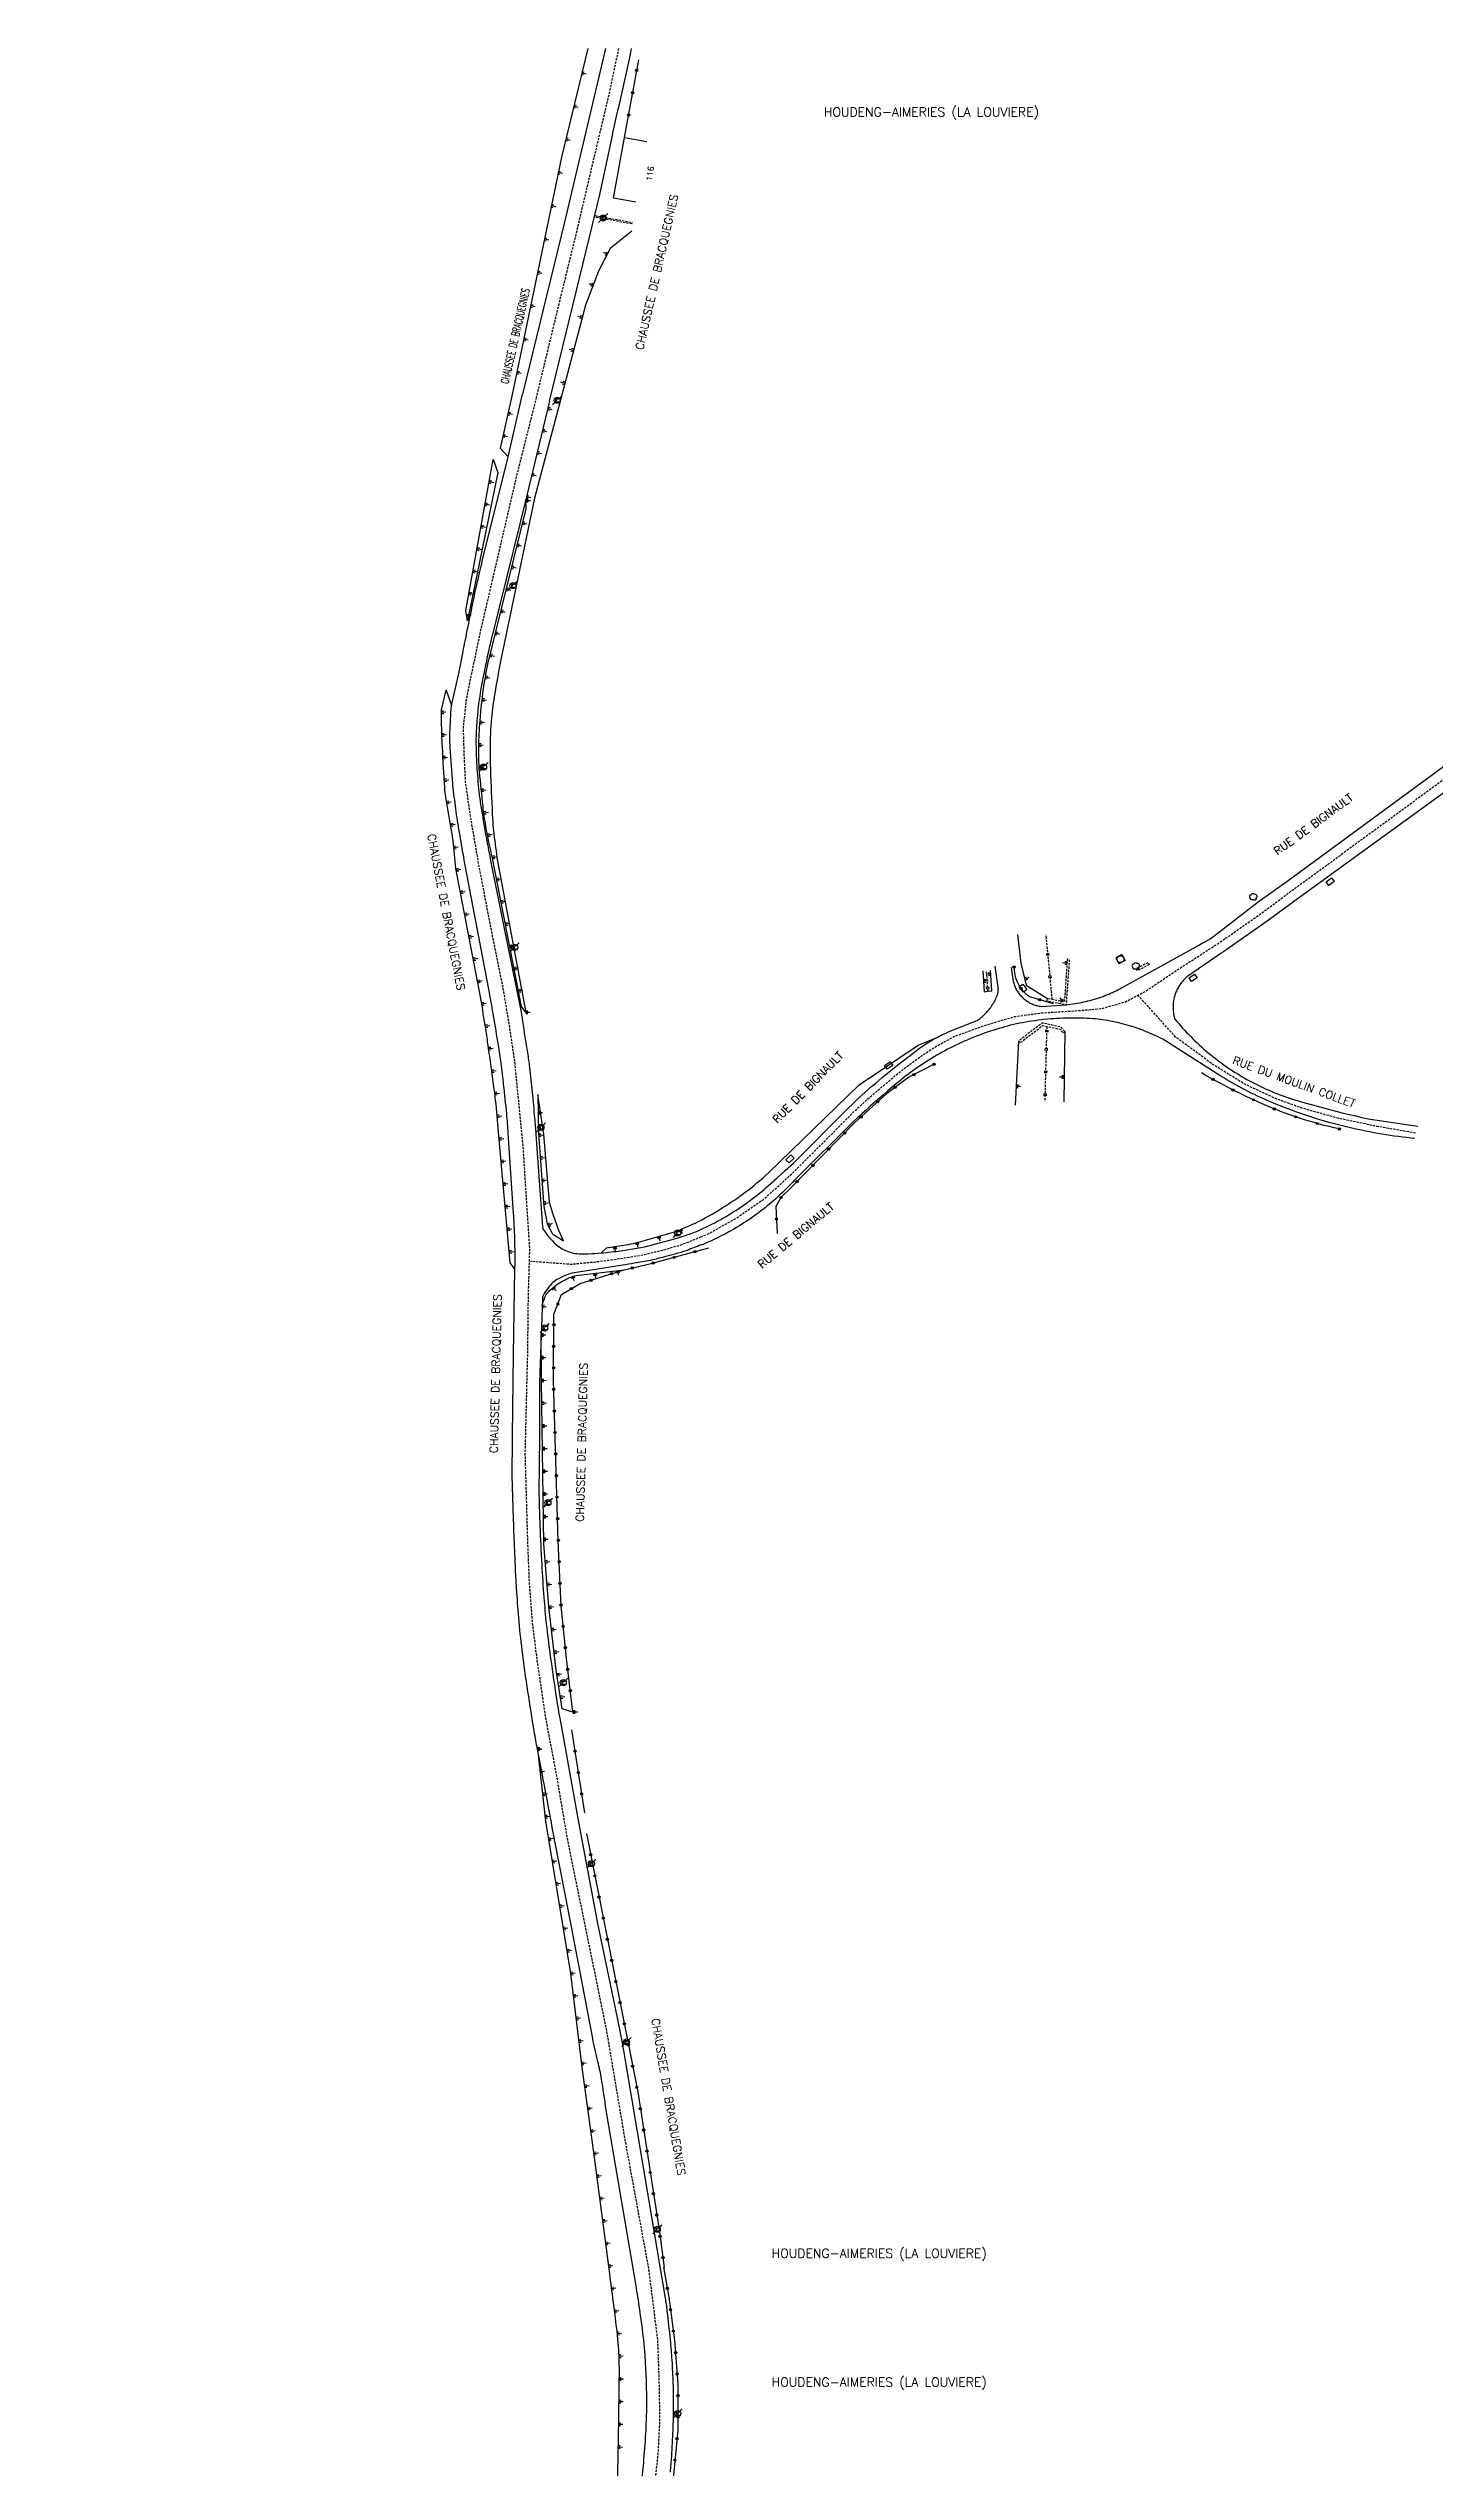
# Model space of a CAD drawing. Header units: millimetres. Extents: x 133017 to 134000, y 130000 to 131000.
# Drawn here: x 133392 to 133698, y 130467 to 131000 of the extents above; entities that cross this region are included whole.
import ezdxf
from ezdxf.enums import TextEntityAlignment as Align

# ---------------------------------------------------------------- set-up
doc = ezdxf.new("R2010")
doc.units = ezdxf.units.MM
doc.linetypes.add('DASHED', pattern=[0.75, 0.5, -0.25])
doc.layers.get('0').update_dxf_attribs({"linetype": 'CONTINUOUS'})
for name, color, linetype in [('W0001', 6, 'DASHED'), ('W0008', 7, 'CONTINUOUS'), ('W0100', 7, 'CONTINUOUS'), ('W0112', 1, 'DASHED'), ('W0211', 2, 'CONTINUOUS'), ('W0220', 5, 'DASHED'), ('W0300', 7, 'CONTINUOUS'), ('W0322', 7, 'CONTINUOUS'), ('W0420', 7, 'CONTINUOUS'), ('W0471', 7, 'CONTINUOUS'), ('W0980', 7, 'CONTINUOUS'), ('W0989', 7, 'CONTINUOUS'), ('W0991', 7, 'CONTINUOUS'), ('W1471', 7, 'CONTINUOUS')]:
    doc.layers.add(name, color=color, linetype=linetype)
doc.styles.get("Standard").update_dxf_attribs({"font": 'romans.shx', "width": 0.85})

# ---------------------------------------------------------------- blocks, each defined once
blk = doc.blocks.new('t322o')
at = {"color": 0, "linetype": 'Continuous'}
for radius in [0.25, 0.15]:
    blk.add_circle((0, 0), radius, dxfattribs=at)
blk = doc.blocks.new('t211o')
at = {"color": 0, "linetype": 'Continuous'}
for p, q in [((-0.29, 0.5), (-0.29, 0)), ((0, 1), (0, 0)), ((0.29, 0.5), (0.29, 0))]:
    blk.add_line(p, q, dxfattribs=at)
blk = doc.blocks.new('T471')
for p, q in [((-0.333334, 0.333334), (-0.333334, -0.333334)), ((-0.333334, 0.333334), (0.333334, 0.333334)), ((-0.333334, 0), (0, 0)), ((0.500001, 0.500001), (1.000002, 1.000002)), ((-0.500001, -0.500001), (-1.000002, -1.000002)), ((-0.333334, -0.333334), (0.333334, -0.333334))]:
    blk.add_line(p, q)
blk.add_ellipse((0, 0), major_axis=(0.471405, 0.471405), ratio=1, start_param=5.4977871438, end_param=11.780972451)
blk = doc.blocks.new('T1471')
at = {"color": 0, "linetype": 'Continuous', "flags": 128}
blk.add_lwpolyline([(-0.75, -0.5), (-0.75, 0.5), (0.75, 0.5), (0.75, -0.5), (-0.75, -0.5)], dxfattribs=at)
blk = doc.blocks.new('T420')
for p, q in [((0.75, 0.75), (-0.75, 0.75)), ((-0.75, 0.75), (-0.75, -0.75)), ((0.75, 0.75), (0.75, -0.75)), ((0.75, -0.75), (-0.75, -0.75))]:
    blk.add_line(p, q)
blk.add_ellipse((0, 0), major_axis=(-0.53, 0.53), ratio=1, start_param=3.926991, end_param=10.210176)
blk = doc.blocks.new('T300')
for p, q in [((-0.8, 0.51), (-0.86, 0.34)), ((-0.86, 0.34), (-0.86, 0.17)), ((-0.86, 0.17), (-0.74, 0.06)), ((-0.69, 0.63), (-0.8, 0.51)), ((-0.8, -0.06), (-0.74, 0.06)), ((-0.74, 0.06), (-0.69, 0.11)), ((-0.57, 0.69), (-0.69, 0.63)), ((-0.46, 0.69), (-0.57, 0.69)), ((-0.29, 0.63), (-0.46, 0.69)), ((-0.29, 0.63), (-0.17, 0.74)), ((-0.23, 0.57), (-0.29, 0.63)), ((-0.17, 0.74), (-0.06, 0.8)), ((-0.06, 0.8), (0.06, 0.8)), ((0.06, 0.8), (0.23, 0.74)), ((0.23, 0.74), (0.34, 0.63)), ((0.34, 0.63), (0.4, 0.51)), ((0.46, 0.46), (0.34, 0.46)), ((0.4, 0.51), (0.4, 0.46)), ((0.57, 0.4), (0.46, 0.46)), ((0.57, 0.4), (0.69, 0.29)), ((0.69, 0.29), (0.74, 0.17)), ((0.74, 0.06), (0.69, -0.17)), ((0.74, 0.17), (0.74, 0.06)), ((-0.8, -0.17), (-0.8, -0.06)), ((-0.8, -0.23), (-0.8, -0.17)), ((-0.74, -0.34), (-0.8, -0.23)), ((-0.69, -0.4), (-0.74, -0.34)), ((-0.51, -0.46), (-0.69, -0.4)), ((-0.4, -0.46), (-0.51, -0.46)), ((-0.4, -0.46), (-0.34, -0.46)), ((-0.34, -0.46), (-0.34, -0.4)), ((-0.34, -0.51), (-0.34, -0.46)), ((-0.29, -0.63), (-0.34, -0.51)), ((-0.17, -0.74), (-0.29, -0.63)), ((-0.06, -0.8), (-0.17, -0.74)), ((0.06, -0.8), (-0.06, -0.8)), ((0.17, -0.74), (0.06, -0.8)), ((0.23, -0.69), (0.17, -0.74)), ((0.29, -0.46), (0.23, -0.46)), ((0.29, -0.63), (0.23, -0.69)), ((0.46, -0.4), (0.29, -0.46)), ((0.34, -0.51), (0.29, -0.63)), ((0.34, -0.51), (0.34, -0.46)), ((0.57, -0.34), (0.46, -0.4)), ((0.63, -0.29), (0.57, -0.34)), ((0.69, -0.17), (0.63, -0.29))]:
    blk.add_line(p, q)
blk = doc.blocks.new('t220o')
at = {"color": 0, "linetype": 'Continuous'}
for p, q in [((-0.25, 0.25), (0.25, 0.25)), ((-0.25, -0.25), (0.25, -0.25))]:
    blk.add_line(p, q, dxfattribs=at)

msp = doc.modelspace()

# ---------------------------------------------------------------- linework, layer by layer
at = {"layer": 'W0001', "flags": 128}
for points in [[(133517.89, 131000), (133515.79, 130990.07), (133508.36, 130958.53), (133504.14, 130941.32), (133499.75, 130923.1)], [(133499.75, 130923.1), (133495.35, 130905.58), (133487.55, 130872.12), (133485.25, 130861.2), (133484.26, 130856.16), (133483.65, 130850.43), (133483.8, 130844.78), (133484.11, 130838.43), (133485.18, 130830.95), (133487.01, 130820.28), (133490.07, 130804.39), (133492.37, 130793.13), (133493.74, 130784.95), (133494.97, 130776.7), (133495.81, 130768.3), (133496.8, 130757.98), (133497.72, 130743.88), (133498.26, 130735.48), (133497.95, 130725.09), (133497.8, 130712.29), (133497.26, 130690.44), (133497.8, 130671.6), (133498.18, 130662.05), (133498.87, 130653.11), (133500.02, 130643.95), (133501.7, 130632.67), (133504.3, 130618.92), (133506.6, 130605.32), (133515.16, 130563.61), (133519.29, 130539.16), (133524.48, 130510.85), (133525.55, 130502.37), (133526.47, 130495.03), (133526.78, 130486.33), (133526.93, 130477.46), (133526.55, 130469.98), (133525.4, 130459.51), (133524.02, 130449.9), (133521.5, 130433.32), (133519.89, 130423.04), (133518.59, 130416.4), (133517.13, 130408.83), (133514.38, 130398.9), (133510.79, 130387.9), (133498.55, 130350.77), (133491.75, 130331.75), (133473.08, 130276.28), (133462.38, 130244.73), (133441.35, 130181.93), (133423.61, 130128.92), (133411.67, 130092.89), (133408.46, 130083.72), (133406.32, 130076.54), (133404.49, 130068.98), (133402.42, 130058.74), (133395.39, 130018.24), (133392.27, 130000)], [(133535.99, 130738.16), (133537.78, 130738.9), (133543.91, 130742.35), (133549.97, 130746.55), (133556.03, 130752.02), (133564.72, 130760.67), (133569.67, 130765.69), (133573.66, 130769.31), (133579.32, 130774.08), (133583.73, 130777.44), (133587.9, 130780.19), (133591.77, 130782.28), (133598.5, 130784.73), (133605.06, 130786.68), (133610.91, 130787.5), (133618.93, 130788), (133624.35, 130788.46), (133629.55, 130789.96), (133634.14, 130792.38), (133640.81, 130796.87), (133650.51, 130803.15), (133659.44, 130809.41), (133666.55, 130814.69), (133703.8, 130841.99), (133710.77, 130846.61), (133715.58, 130848.93), (133719.88, 130850.97), (133725.56, 130853.08), (133728.77, 130854.23), (133732.51, 130854.91), (133775.09, 130862.77), (133818.36, 130870.49), (133830, 130873.6), (133854.77, 130878.88), (133860.32, 130879.97), (133863.75, 130880.74), (133869, 130881.16), (133873.36, 130881.36), (133879.83, 130880.4), (133886.75, 130879.1), (133892, 130877.11), (133894.73, 130875.15), (133976.47, 130846.73)], [(133693.48, 130761.02), (133684.99, 130762.49), (133676.44, 130764.29), (133668.4, 130766.53), (133662.65, 130768.63), (133655.99, 130771.73), (133648.81, 130776.15), (133640.62, 130782.18), (133632.3, 130791.41)], [(133498.18, 130732.85), (133507.37, 130732.15), (133513.28, 130732.71), (133518.81, 130733.47), (133523.24, 130734.2), (133527.64, 130735.26), (133531.82, 130736.45), (133535.99, 130738.16)]]:
    msp.add_lwpolyline(points, dxfattribs=at)
at = {"layer": 'W0008'}
for points in [[(133515.02, 131000), (133506, 130961.71), (133496.71, 130923.85)], [(133502.7, 130922.27), (133511.47, 130958.44), (133513.76, 130967.8), (133516.46, 130980.46), (133516.48, 130980.55), (133516.5, 130980.64), (133516.52, 130980.73), (133516.54, 130980.82), (133516.55, 130980.91), (133516.57, 130981), (133516.59, 130981.09), (133516.61, 130981.18), (133516.63, 130981.27), (133516.65, 130981.36), (133517.01, 130983.02), (133517.38, 130984.69), (133517.75, 130986.35), (133518.13, 130988), (133518.51, 130989.66), (133518.89, 130991.32), (133519.26, 130992.98), (133519.63, 130994.64), (133519.99, 130996.31), (133520.35, 130997.97), (133520.59, 130999.13), (133520.76, 131000)]]:
    msp.add_lwpolyline(points, dxfattribs=at)
at = {"layer": 'W0008', "flags": 128}
for points in [[(133522.92, 130463.48, 0.008974), (133523.48, 130468.85, 0.007461), (133523.94, 130475.33, 0.012375), (133524.1, 130480.52, 0.010594), (133524.01, 130486.57, 0.007703), (133523.73, 130491.99, 0.012695), (133523.43, 130495.26, 0.005913), (133522.65, 130501.2, 0.006489), (133521.82, 130506.59), (133515.19, 130545.79, -0.007457), (133514.64, 130549.37, 0.008386), (133514.15, 130552.56, 0.018293), (133513.32, 130556.47, -0.014027), (133512.2, 130561.56), (133507.22, 130587.71), (133504.06, 130603.95, -0.002601), (133503.54, 130606.67, 0.000929), (133502.12, 130614.29, 0.001608), (133501.18, 130619.2, -0.001299), (133500.01, 130625.27, -0.005986), (133499.31, 130629.22, -0.002711), (133497.92, 130637.97, -0.007446), (133496.65, 130647.13, -0.009568), (133495.9, 130654.29, -0.004546), (133495.42, 130660.71, -0.005865), (133495.15, 130665.69, -0.001084), (133494.87, 130672.45, -0.001424), (133494.69, 130677.6, -0.001076), (133494.49, 130684.07, -0.00859), (133494.48, 130684.88), (133494.54, 130694.34), (133494.76, 130712.3), (133495.06, 130731.06, 0.005231), (133495.08, 130734.7, 0.006046), (133495.02, 130737.85, 0.004468), (133494.91, 130740.7, 0.004724), (133494.76, 130743.4), (133493.59, 130761.01, 0.007249), (133493.25, 130765.28, 0.004814), (133492.57, 130771.7, 0.004776), (133491.99, 130776.35, 0.005431), (133491.4, 130780.43, 0.003343), (133490.35, 130786.89, 0.004598), (133489.51, 130791.57), (133483.9, 130821.18, -0.004022), (133483.42, 130823.88, -0.00201), (133482.5, 130829.29, -0.007119), (133482.12, 130831.84, -0.00352), (133481.46, 130837, -0.011559), (133481.37, 130837.98, -0.001429), (133480.8, 130845.91, -0.024707), (133480.74, 130849.18, -0.013325), (133481.08, 130855.21), (133482.72, 130862.31), (133483.64, 130867.11, -0.001915), (133484.09, 130869.42, -0.00005), (133485.65, 130877.16, -0.001452), (133485.71, 130877.43, -0.004347), (133486.81, 130882.52, -0.004885), (133487.87, 130887.02), (133493.53, 130909.99), (133496.71, 130923.85)], [(133502.7, 130922.27), (133497.58, 130901.21), (133496.12, 130895.22), (133490.08, 130870.89, 0.007441), (133489.4, 130867.97, 0.003281), (133488, 130861.31, 0.014772), (133487.22, 130856.77, 0.013939), (133486.67, 130851.92, 0.02079), (133486.47, 130847.43, 0.017201), (133486.64, 130842, 0.008529), (133487.12, 130836.26, 0.015289), (133487.54, 130833.08, 0.003732), (133488.66, 130826.54, 0.004761), (133489.62, 130821.44), (133492.3, 130807.9), (133496.28, 130788.39, -0.015418), (133496.74, 130785.69, 0.006007), (133497.8, 130778.74, 0.000007), (133497.8, 130778.73, -0.00001), (133497.81, 130778.72, -0.010727), (133498.27, 130775.49, -0.006389), (133498.86, 130770.03, -0.002132), (133499.38, 130764.34, -0.003352), (133499.67, 130760.71), (133501.16, 130740.38, 0.128733), (133501.4, 130739.65, 0.038683), (133502.95, 130737.66, 0.036042), (133504.54, 130736.16, 0.053904), (133505.76, 130735.36, 0.051458), (133507.46, 130734.7, 0.05643), (133509.1, 130734.45, 0.018661), (133511.29, 130734.44, 0.01473), (133514.06, 130734.62, 0.009079), (133518.42, 130735.11, 0.011223), (133521.94, 130735.65, 0.017277), (133523.6, 130736, 0.004299), (133530.23, 130737.71, 0.029816), (133532.38, 130738.42, 0.027607), (133535.39, 130739.52)], [(133536.67, 130736.58, 0.02654), (133533.34, 130735.32, -0.025752), (133530.98, 130734.55, -0.002076), (133525.46, 130733.08, -0.020244), (133524.89, 130732.95, -0.001865), (133521.35, 130732.34, -0.002627), (133518.84, 130731.93), (133508.09, 130730.22, 0.050633), (133506.59, 130729.83, 0.036039), (133504.62, 130728.92, 0.056202), (133503.43, 130728.08, 0.047807), (133502.27, 130726.82, 0.04592), (133501.29, 130725.26, 0.108782), (133501.1, 130724.5), (133500.47, 130706.14), (133500.49, 130694.1), (133500.35, 130681.74, 0.010205), (133500.36, 130680.76, 0.001639), (133500.55, 130674.65, 0.004795), (133500.95, 130665.97, 0.005706), (133501.43, 130658.69, 0.007542), (133501.97, 130652.87, 0.006772), (133502.76, 130646.41, 0.004243), (133504.09, 130637.16, 0.006719), (133505.07, 130631.34), (133508.91, 130610.05), (133513.25, 130586.91), (133517.48, 130566.47, -0.003497), (133518.65, 130560.6, -0.005982), (133519.27, 130557.16), (133525.8, 130518.29), (133528.15, 130504.38, -0.009758), (133528.55, 130501.47, -0.004561), (133529.24, 130495.21, -0.008613), (133529.62, 130490.62, -0.007903), (133529.87, 130485.61, -0.009768), (133529.95, 130480.6, -0.009193), (133529.83, 130475.28, -0.005999), (133529.52, 130469.55, -0.009691), (133529.22, 130466, -0.003106)]]:
    msp.add_lwpolyline(points, format="xyb", dxfattribs=at)
for points in [[(133604.4, 130797.52), (133604.82, 130794.46), (133604.88, 130794.24), (133604.94, 130794.02), (133605.02, 130793.8), (133605.1, 130793.58), (133605.18, 130793.37), (133605.28, 130793.16), (133605.37, 130792.95), (133605.48, 130792.74), (133605.59, 130792.54), (133605.71, 130792.34), (133605.84, 130792.15), (133605.97, 130791.96), (133606.1, 130791.77), (133606.24, 130791.59), (133606.39, 130791.41), (133606.55, 130791.24), (133606.7, 130791.07), (133606.87, 130790.91), (133607.04, 130790.75), (133607.21, 130790.59), (133607.4, 130790.44), (133607.58, 130790.3), (133607.78, 130790.16), (133607.97, 130790.03), (133608.17, 130789.91), (133608.38, 130789.79), (133608.58, 130789.67), (133608.79, 130789.57), (133609.01, 130789.47), (133609.22, 130789.38), (133609.43, 130789.3), (133609.65, 130789.22), (133609.86, 130789.16), (133610.08, 130789.1), (133610.3, 130789.04), (133610.53, 130789), (133610.75, 130788.96), (133610.98, 130788.92), (133616.56, 130789.31), (133617.04, 130789.36), (133617.52, 130789.42), (133618, 130789.48), (133618.48, 130789.55), (133618.95, 130789.63), (133619.43, 130789.72), (133619.9, 130789.81), (133620.37, 130789.91), (133620.85, 130790.02), (133621.31, 130790.13), (133621.78, 130790.25), (133622.26, 130790.39), (133622.74, 130790.52), (133623.21, 130790.67), (133623.68, 130790.82), (133624.15, 130790.98), (133624.62, 130791.15), (133625.04, 130791.31), (133625.46, 130791.48), (133625.87, 130791.65), (133626.29, 130791.83), (133626.7, 130792.01), (133627.11, 130792.2), (133627.51, 130792.4), (133627.91, 130792.61), (133628.31, 130792.82), (133628.7, 130793.03), (133629.1, 130793.26), (133645.91, 130802.5), (133646.49, 130802.84), (133647.06, 130803.18), (133647.71, 130803.55), (133648.36, 130803.92), (133658.82, 130811.96), (133665.43, 130816.69), (133700.53, 130842.46)], [(133707.48, 130841.65), (133668.22, 130813.15), (133666.69, 130812.02), (133665.15, 130810.9), (133663.61, 130809.78), (133662.07, 130808.67), (133660.53, 130807.56), (133658.81, 130806.34), (133657.09, 130805.12), (133655.36, 130803.9), (133653.64, 130802.7), (133651.91, 130801.49), (133650.17, 130800.3), (133643.5, 130795.74), (133643.29, 130795.58), (133643.09, 130795.42), (133642.9, 130795.25), (133642.71, 130795.07), (133642.53, 130794.89), (133642.35, 130794.7), (133642.17, 130794.51), (133642.01, 130794.31), (133641.85, 130794.11), (133641.69, 130793.9), (133641.54, 130793.69), (133641.4, 130793.47), (133641.26, 130793.25), (133641.14, 130793.03), (133641.01, 130792.8), (133640.9, 130792.57), (133640.79, 130792.33), (133640.69, 130792.1), (133640.59, 130791.85), (133640.51, 130791.62), (133640.43, 130791.38), (133640.36, 130791.13), (133640.29, 130790.89), (133640.24, 130790.64), (133640.19, 130790.39), (133640.14, 130790.14), (133640.11, 130789.89), (133640.08, 130789.64), (133640.06, 130789.39), (133640.04, 130789.14), (133640.04, 130788.88), (133640.04, 130788.63), (133640.05, 130788.38), (133640.06, 130788.13), (133640.09, 130787.87), (133640.12, 130787.62), (133640.15, 130787.37), (133640.2, 130787.12), (133640.25, 130786.87), (133640.31, 130786.63), (133640.38, 130786.38), (133640.45, 130786.14), (133640.87, 130785.64), (133641.29, 130785.14), (133641.72, 130784.65), (133642.15, 130784.16), (133642.59, 130783.68), (133643.04, 130783.21), (133643.49, 130782.73), (133643.94, 130782.27), (133644.4, 130781.81), (133644.87, 130781.35), (133645.34, 130780.9), (133645.82, 130780.46), (133646.3, 130780.02), (133646.79, 130779.59), (133647.28, 130779.16), (133647.78, 130778.74), (133648.28, 130778.32), (133648.79, 130777.91), (133649.3, 130777.51), (133649.82, 130777.11), (133650.34, 130776.72), (133650.88, 130776.33), (133651.41, 130775.95), (133651.96, 130775.57), (133652.5, 130775.2), (133653.06, 130774.83), (133653.61, 130774.48), (133654.17, 130774.12), (133654.74, 130773.78), (133655.31, 130773.44), (133655.88, 130773.11), (133656.45, 130772.79), (133657.03, 130772.47), (133657.62, 130772.16), (133658.21, 130771.86), (133658.8, 130771.56), (133659.39, 130771.27), (133659.99, 130770.99), (133660.59, 130770.71), (133661.2, 130770.45), (133661.8, 130770.19), (133662.41, 130769.93), (133663.03, 130769.69), (133663.64, 130769.45), (133664.26, 130769.22), (133664.89, 130768.99), (133665.51, 130768.78), (133666.14, 130768.57), (133666.77, 130768.37), (133667.4, 130768.17), (133668.04, 130767.99), (133669.39, 130767.6), (133670.75, 130767.22), (133672.11, 130766.85), (133673.47, 130766.49), (133674.83, 130766.14), (133676.19, 130765.79), (133677.56, 130765.45), (133678.93, 130765.12), (133680.3, 130764.8), (133681.67, 130764.48), (133683.05, 130764.18), (133693.95, 130762.58)], [(133535.39, 130739.52), (133536.01, 130739.8), (133536.63, 130740.08), (133537.24, 130740.37), (133537.85, 130740.67), (133538.45, 130740.97), (133539.06, 130741.28), (133539.65, 130741.6), (133540.25, 130741.92), (133540.84, 130742.26), (133541.43, 130742.59), (133542.01, 130742.94), (133542.59, 130743.29), (133543.16, 130743.65), (133543.71, 130743.99), (133544.25, 130744.35), (133544.79, 130744.71), (133545.32, 130745.07), (133545.85, 130745.44), (133546.37, 130745.82), (133546.89, 130746.2), (133547.41, 130746.58), (133547.92, 130746.98), (133548.43, 130747.38), (133548.93, 130747.78), (133549.43, 130748.19), (133549.93, 130748.6), (133550.42, 130749.02), (133550.9, 130749.45), (133552.76, 130751.09), (133554.61, 130752.75), (133556.46, 130754.4), (133568.6, 130766.66), (133569.32, 130767.34), (133570.04, 130768.02), (133570.77, 130768.69), (133571.5, 130769.36), (133572.23, 130770.02), (133572.97, 130770.68), (133573.71, 130771.33), (133574.46, 130771.98), (133575.21, 130772.62), (133575.97, 130773.26), (133576.73, 130773.89), (133577.49, 130774.52), (133578.26, 130775.13), (133579.02, 130775.74), (133579.8, 130776.35), (133580.57, 130776.95), (133581.35, 130777.55), (133582.14, 130778.14), (133582.54, 130778.47), (133582.95, 130778.79), (133583.37, 130779.11), (133583.79, 130779.42), (133584.21, 130779.73), (133584.64, 130780.03), (133585.07, 130780.32), (133585.51, 130780.61), (133585.95, 130780.89), (133586.4, 130781.16), (133586.85, 130781.43), (133587.3, 130781.69), (133587.76, 130781.94), (133588.22, 130782.19), (133588.69, 130782.43), (133589.16, 130782.66), (133589.63, 130782.88), (133590.11, 130783.1), (133590.59, 130783.31), (133591.08, 130783.52), (133596.89, 130785.8), (133597.14, 130785.97), (133597.38, 130786.15), (133597.61, 130786.34), (133597.84, 130786.53), (133598.07, 130786.72), (133598.29, 130786.93), (133598.51, 130787.13), (133598.72, 130787.35), (133598.92, 130787.56), (133599.12, 130787.79), (133599.32, 130788.01), (133599.51, 130788.24), (133599.69, 130788.48), (133599.87, 130788.72), (133600.05, 130788.97), (133600.22, 130789.23), (133600.38, 130789.48), (133600.53, 130789.74), (133600.68, 130790.01), (133600.83, 130790.27), (133600.96, 130790.54), (133601.09, 130790.82), (133601.22, 130791.09), (133601.28, 130791.25), (133601.33, 130791.4), (133601.38, 130791.55), (133601.42, 130791.71), (133601.46, 130791.87), (133601.49, 130792.03), (133601.51, 130792.19), (133601.52, 130792.35), (133601.53, 130792.52), (133601.53, 130792.68), (133601.52, 130792.84), (133601.51, 130793), (133601.49, 130793.16), (133600.89, 130797.77)], [(133693.33, 130759.85), (133692.42, 130759.94), (133691.51, 130760.04), (133690.6, 130760.15), (133689.69, 130760.26), (133688.78, 130760.38), (133687.87, 130760.51), (133686.97, 130760.65), (133686.06, 130760.8), (133685.16, 130760.95), (133684.25, 130761.11), (133683.35, 130761.28), (133682.45, 130761.46), (133681.55, 130761.64), (133680.66, 130761.83), (133679.76, 130762.03), (133678.87, 130762.24), (133677.98, 130762.45), (133677.08, 130762.68), (133676.18, 130762.91), (133675.29, 130763.15), (133674.4, 130763.39), (133673.51, 130763.65), (133672.62, 130763.91), (133671.74, 130764.18), (133670.85, 130764.45), (133669.97, 130764.74), (133669.1, 130765.03), (133668.22, 130765.33), (133667.35, 130765.64), (133666.48, 130765.95), (133665.61, 130766.27), (133664.75, 130766.6), (133663.88, 130766.94), (133663.03, 130767.28), (133662.17, 130767.63), (133661.46, 130767.93), (133660.76, 130768.23), (133660.05, 130768.54), (133659.36, 130768.86), (133658.66, 130769.18), (133657.97, 130769.51), (133657.28, 130769.85), (133656.59, 130770.19), (133655.91, 130770.54), (133655.23, 130770.9), (133654.55, 130771.26), (133653.88, 130771.63), (133653.21, 130772.01), (133652.54, 130772.39), (133651.88, 130772.77), (133651.22, 130773.17), (133650.56, 130773.57), (133637.77, 130781.72), (133637.27, 130781.97), (133636.77, 130782.22), (133636.26, 130782.47), (133635.75, 130782.7), (133635.23, 130782.93), (133634.72, 130783.15), (133634.2, 130783.37), (133633.67, 130783.57), (133633.15, 130783.78), (133632.62, 130783.97), (133632.09, 130784.15), (133631.55, 130784.33), (133631.02, 130784.51), (133630.48, 130784.67), (133629.94, 130784.83), (133629.41, 130784.97), (133628.87, 130785.11), (133628.34, 130785.24), (133627.8, 130785.37), (133627.27, 130785.49), (133626.73, 130785.6), (133626.19, 130785.7), (133625.64, 130785.8), (133625.1, 130785.89), (133624.56, 130785.97), (133624.01, 130786.04), (133623.46, 130786.11), (133622.92, 130786.17), (133622.37, 130786.22), (133621.71, 130786.27), (133621.04, 130786.3), (133620.38, 130786.33), (133619.72, 130786.35), (133619.05, 130786.37), (133618.39, 130786.37), (133617.72, 130786.37), (133617.06, 130786.37), (133616.39, 130786.35), (133615.73, 130786.33), (133615.07, 130786.3), (133614.4, 130786.26), (133613.74, 130786.22), (133613.06, 130786.17), (133612.37, 130786.11), (133611.69, 130786.04), (133611.01, 130785.96), (133610.32, 130785.88), (133609.64, 130785.79), (133608.96, 130785.69), (133608.29, 130785.58), (133607.61, 130785.46), (133606.93, 130785.34), (133606.26, 130785.21), (133605.59, 130785.07), (133604.92, 130784.93), (133604.26, 130784.77), (133603.61, 130784.6), (133602.95, 130784.43), (133602.3, 130784.24), (133601.65, 130784.06), (133601.01, 130783.86), (133600.36, 130783.66), (133599.72, 130783.45), (133599.08, 130783.23), (133598.45, 130783.01), (133597.81, 130782.78), (133597.18, 130782.54), (133596.55, 130782.3), (133595.92, 130782.05), (133595.3, 130781.79), (133594.67, 130781.53), (133594.06, 130781.26), (133593.44, 130780.98), (133592.83, 130780.7), (133592.21, 130780.4), (133591.6, 130780.1), (133590.99, 130779.8), (133590.39, 130779.49), (133589.78, 130779.17), (133589.19, 130778.84), (133588.59, 130778.51), (133588, 130778.17), (133587.41, 130777.83), (133586.83, 130777.47), (133586.25, 130777.12), (133585.67, 130776.75), (133585.1, 130776.38), (133584.53, 130776.01), (133583.97, 130775.63), (133583.41, 130775.24), (133582.85, 130774.84), (133582.3, 130774.44), (133581.75, 130774.04), (133581.21, 130773.63), (133580.67, 130773.21), (133580.14, 130772.78), (133579.61, 130772.35), (133579.09, 130771.92), (133578.13, 130771.11), (133577.18, 130770.3), (133576.23, 130769.48), (133575.29, 130768.66), (133574.35, 130767.84), (133573.41, 130767), (133572.48, 130766.17), (133571.55, 130765.33), (133570.63, 130764.48), (133569.71, 130763.63), (133556.63, 130750.62), (133556.2, 130750.16), (133555.76, 130749.7), (133555.32, 130749.24), (133554.88, 130748.79), (133554.43, 130748.35), (133553.97, 130747.91), (133553.51, 130747.47), (133553.05, 130747.04), (133552.58, 130746.62), (133552.1, 130746.2), (133551.63, 130745.79), (133551.14, 130745.38), (133550.65, 130744.98), (133550.16, 130744.58), (133549.66, 130744.19), (133549.16, 130743.8), (133548.65, 130743.41), (133548.13, 130743.03), (133547.61, 130742.66), (133547.09, 130742.29), (133546.56, 130741.92), (133546.02, 130741.57), (133545.48, 130741.22), (133544.94, 130740.87), (133544.4, 130740.53), (133543.85, 130740.2), (133543.29, 130739.88), (133542.74, 130739.56), (133542.17, 130739.24), (133541.61, 130738.93), (133541.04, 130738.63), (133540.51, 130738.36), (133539.97, 130738.09), (133539.42, 130737.82), (133538.88, 130737.56), (133538.33, 130737.31), (133537.78, 130737.06), (133537.23, 130736.82), (133536.67, 130736.58)]]:
    msp.add_lwpolyline(points, dxfattribs=at)
at = {"layer": 'W0100'}
msp.add_lwpolyline([(133521.72, 130966.12), (133516.8, 130967.01), (133519.22, 130980.38), (133524.14, 130979.49)], dxfattribs=at)
at = {"layer": 'W0112'}
msp.add_lwpolyline([(133520.85, 130961.32), (133512.68, 130962.8), (133512.74, 130963.15), (133520.91, 130961.67)], dxfattribs=at)
at = {"layer": 'W0112', "flags": 128}
msp.add_lwpolyline([(133616.76, 130799.47), (133616.11, 130789.91), (133612.36, 130790.67), (133612.26, 130790.18), (133616.56, 130789.31), (133617.27, 130799.19)], dxfattribs=at)
for points in [[(133634.82, 130798.15), (133632.17, 130796.79), (133631.91, 130797.28), (133634.57, 130798.64)], [(133616.18, 130783.41), (133615.43, 130784.35), (133611.24, 130785.28), (133606, 130781.3), (133606.3, 130780.9), (133611.36, 130784.74), (133615.15, 130783.9), (133615.79, 130783.1)]]:
    msp.add_lwpolyline(points, close=True, dxfattribs=at)
at = {"layer": 'W0211'}
for points in [[(133511.09, 131000), (133505.29, 130976.05), (133494.62, 130924.4)], [(133520.83, 130959.72), (133516.07, 130955.9), (133513.49, 130950.89), (133510.57, 130943.42), (133504.84, 130921.71)]]:
    msp.add_lwpolyline(points, dxfattribs=at)
at = {"layer": 'W0211', "flags": 128}
for points in [[(133494.62, 130924.4), (133491.79, 130911.9), (133493.53, 130909.99)], [(133605.8, 130804.75), (133606.48, 130798.43), (133607.71, 130793.63), (133612.36, 130790.67)], [(133598.12, 130796.75), (133598.46, 130792.18), (133599.29, 130792.32), (133600.13, 130792.36), (133599.8, 130796.88)], [(133606, 130781.3), (133605.23, 130767.17)], [(133616.18, 130783.41), (133615.96, 130767.94)], [(133507.83, 130633.48), (133505.46, 130634.2), (133504.17, 130642.71), (133502.56, 130656.66), (133501.41, 130670.56), (133500.94, 130706.35), (133500.83, 130716.62)]]:
    msp.add_lwpolyline(points, dxfattribs=at)
for points in [[(133504.84, 130921.71), (133499.36, 130900.89), (133492.12, 130866.01, 0.010839), (133490.49, 130857.17, 0.018206), (133489.82, 130851.86, 0.017391), (133489.63, 130848.42, 0.009375), (133489.63, 130842.03, 0.005744), (133489.7, 130839.72, 0.001399), (133490.12, 130830.23, 0.016695), (133490.34, 130827.58, 0.007577), (133491.09, 130821.77), (133497.42, 130787.62), (133496.5, 130788.92), (133490.1, 130821.62, -0.011581), (133488.66, 130828.66, -0.018594), (133488.02, 130833.09, -0.001633), (133487.26, 130840.57, -0.010444), (133487.17, 130841.75, -0.019062), (133487.09, 130846.19, -0.015092), (133487.36, 130851.79, -0.016897), (133488.3, 130859.97, -0.023446), (133489.44, 130865.78), (133497.51, 130898.57), (133497.44, 130900.64)], [(133495.06, 130731.06), (133494.04, 130732.42), (133491.54, 130760.4), (133490.89, 130767.36, 0.008608), (133490.43, 130771.2, 0.000133), (133489.8, 130775.73, 0.000134), (133489.18, 130780.22, 0.004484), (133488.62, 130783.96, 0.002486), (133487.53, 130790.7), (133482.06, 130819.35), (133481.5, 130824.77, 0.011346), (133481.1, 130827.68, 0.005986), (133479.9, 130834.56, -0.021683), (133479.63, 130836.47, -0.009924), (133479.58, 130837.16, -0.000761), (133479.08, 130846.03, -0.006115), (133478.96, 130848.86, -0.003185), (133478.84, 130854.29), (133479.88, 130858.58), (133481.08, 130855.21)], [(133534.7, 130741.13, 0.02305), (133540.73, 130744.53, 0.020268), (133545.76, 130747.98, 0.026016), (133550.89, 130752.24), (133570.9, 130771.68), (133583.9, 130780.41), (133588.22, 130782.19)], [(133534.7, 130741.13, 0.004303), (133531.98, 130739.95, -0.036641), (133529.85, 130739.13, -0.005129), (133525.83, 130737.94, -0.004946), (133521.65, 130736.8, -0.023118), (133519.4, 130736.32), (133515.12, 130735.71), (133514.06, 130734.62)], [(133501.04, 130722.82, -0.071842), (133501.78, 130725.14, -0.097525), (133502.7, 130726.35, -0.017991), (133504.11, 130727.52, -0.033604), (133504.92, 130728.07, -0.029497), (133507.41, 130729.32, -0.071246), (133508.52, 130729.62), (133519.12, 130730.9)], [(133500.01, 130625.27), (133501.8, 130609.43), (133507.33, 130575.89), (133509.88, 130554.68), (133512.4, 130536.43), (133515.87, 130509.73, -0.001045), (133517.41, 130497.68, -0.033811), (133517.99, 130487.51, -0.003157), (133517.63, 130465.59), (133517.16, 130453.8), (133515.82, 130440.4), (133513.94, 130430.36), (133512.41, 130420.85), (133508.69, 130405.79), (133509.43, 130404.54), (133508.64, 130400.6)]]:
    msp.add_lwpolyline(points, format="xyb", dxfattribs=at)
for points in [[(133490.29, 130909.39), (133491.29, 130906.55), (133484.58, 130873.88), (133484.24, 130876.14)], [(133505.78, 130737.27), (133504.7, 130739.6), (133503.52, 130742.89), (133502.65, 130745.75), (133501.39, 130760.76), (133500.09, 130769.56), (133500.24, 130760.93), (133501.42, 130744.82), (133502.15, 130741.07), (133503.31, 130738.8)]]:
    msp.add_lwpolyline(points, close=True, dxfattribs=at)
at = {"layer": 'W0220', "flags": 128}
for points in [[(133613.44, 130790.45), (133613.44, 130790.45), (133612.08, 130804.71)], [(133599.29, 130792.32), (133598.96, 130796.81)], [(133612.22, 130784.49), (133611.78, 130767.97)]]:
    msp.add_lwpolyline(points, dxfattribs=at)
at = {"layer": 'W0322', "flags": 128}
for points in [[(133519.22, 130980.38), (133522.33, 130997.51)], [(133587.4, 130776.19), (133581.86, 130773.34), (133576.9, 130769.65), (133569.96, 130763.39), (133555.99, 130749.08), (133553.72, 130746.93), (133552.57, 130744.88), (133552.8, 130738.88)], [(133507.83, 130633.48), (133506.48, 130644.61), (133505.22, 130656.77), (133504.61, 130671.09), (133503.55, 130706.61), (133503.66, 130721.15), (133505.28, 130725.45), (133509.46, 130727.87), (133519.12, 130730.9), (133525.04, 130732.29), (133531.22, 130733.96), (133537.75, 130735.72)], [(133507.55, 130629.54), (133510.39, 130611.26)], [(133510.81, 130606.71), (133517.12, 130574.89), (133522.11, 130549.79), (133522.11, 130549.79), (133526.95, 130518.41), (133527.94, 130511.1)], [(133527.81, 130511.17), (133528.95, 130504.56), (133530.23, 130495.11), (133530.96, 130485.5), (133530.96, 130475.25), (133530.03, 130466.06), (133528.96, 130456.13), (133527.55, 130445.7), (133526.59, 130436.55), (133524.35, 130425.97), (133524.13, 130422.64), (133523.08, 130414.99), (133521.01, 130405.63), (133518.32, 130395.71), (133513.72, 130380.19), (133504.94, 130354.63), (133502.39, 130346.25), (133505.84, 130344.12), (133515.24, 130341.71), (133530.06, 130338.78)]]:
    msp.add_lwpolyline(points, dxfattribs=at)
for points in [[(133605, 130797.6, 0.152729), (133606.37, 130793.14, 0.075188), (133607.97, 130791.43, 0.106591), (133608.97, 130790.94), (133613.61, 130789.6)], [(133676.67, 130761.94, -0.025689), (133667.89, 130764.33, -0.024755), (133659.7, 130767.48, -0.0267), (133646.28, 130774.29)]]:
    msp.add_lwpolyline(points, format="xyb", dxfattribs=at)

# ---------------------------------------------------------------- block references
at = {"layer": 'W0211'}
for p, rotation in [((133509.76, 130994.53), 256.3786397297268), ((133508, 130987.24), 256.3786397297873), ((133506.23, 130979.95), 256.3786397298464), ((133504.58, 130972.63), 258.3287096881085), ((133503.06, 130965.29), 258.3287096881682), ((133501.55, 130957.94), 258.3287096880836), ((133515.43, 130954.65), 62.78347977860552), ((133500.03, 130950.6), 258.3287096880045), ((133512.3, 130947.85), 68.59119398838463), ((133498.51, 130943.25), 258.3287096880275), ((133509.87, 130940.77), 75.24040952063623), ((133497, 130935.91), 258.3287096880553), ((133507.96, 130933.51), 75.24040952101599), ((133495.48, 130928.56), 258.3287096880898), ((133506.04, 130926.26), 75.24040952091111), ((133493.52, 130919.53), 257.2571223811634), ((133502.3, 130920.64), 256.3269894887055), ((133492.41, 130914.65), 257.2571223811878), ((133501.12, 130915.78), 256.3269894883624), ((133499.94, 130910.92), 256.3269894887979), ((133489.39, 130904.47), 259.6944945886748), ((133497.58, 130901.21), 256.3269894885763), ((133498.76, 130906.06), 256.3269894884254), ((133488.5, 130899.55), 259.6944945886887), ((133497.45, 130900.31), 272.1032507429039), ((133487.6, 130894.63), 259.6944945882742), ((133495.54, 130890.55), 256.1713320956553), ((133496.74, 130895.41), 256.1713320955963), ((133486.71, 130889.71), 259.6944945885213), ((133494.35, 130885.7), 256.1713320954772), ((133484.92, 130879.87), 259.6944945888665), ((133485.82, 130884.79), 259.6944945885222), ((133493.15, 130880.84), 256.1713320955363), ((133484.42, 130874.95), 278.4743409444127), ((133491.96, 130875.99), 256.171332095398), ((133490.76, 130871.13), 256.1713320952863), ((133489.57, 130866.28), 256.171332095403), ((133488.53, 130861.39), 260.2386359943654), ((133478.85, 130853.71), 271.0646565209877), ((133487.83, 130856.44), 263.2188421534934), ((133478.97, 130848.71), 271.791744463939), ((133487.34, 130851.46), 265.6205833554957), ((133479.21, 130843.71), 273.1630835651031), ((133487.09, 130846.47), 268.7023930043983), ((133479.49, 130838.72), 273.2612115570602), ((133487.18, 130841.47), 273.806009536166), ((133480.05, 130833.76), 280.3739914818557), ((133487.67, 130836.49), 275.84033009005), ((133480.91, 130828.83), 279.3921478168213), ((133488.21, 130831.52), 277.5120776140079), ((133489.04, 130826.6), 281.0480196266778), ((133481.59, 130823.88), 275.8607549664495), ((133490.08, 130821.7), 282.8953808015255), ((133482.14, 130818.91), 280.8095425289853), ((133491.04, 130816.8), 281.0682369006907), ((133483.08, 130814), 280.8095425287961), ((133492, 130811.89), 281.0682369010675), ((133484.02, 130809.09), 280.8095425289885), ((133492.96, 130806.98), 281.0682369009036), ((133484.95, 130804.18), 280.8095425289447), ((133493.92, 130802.08), 281.0682369011183), ((133485.89, 130799.27), 280.8095425287531), ((133486.83, 130794.36), 280.8095425289476), ((133494.88, 130797.17), 281.0682369005106), ((133598.29, 130794.47), 274.2450329889245), ((133599.86, 130796.08), 94.22229089824609), ((133607.38, 130794.9), 294.0189651461461), ((133616.7, 130798.52), 86.07050655365046), ((133487.74, 130789.44), 279.4130617754044), ((133495.84, 130792.26), 281.0682369014364), ((133615.7, 130789.99), 33.93772137273017), ((133488.54, 130784.5), 278.995743318665), ((133497.42, 130787.62), 270), ((133489.27, 130779.56), 277.9178270312254), ((133489.96, 130774.61), 277.8839648933134), ((133616.04, 130773.41), 89.2090035445809), ((133490.63, 130769.65), 277.0621237310476), ((133605.45, 130771.31), 266.8757754783552), ((133491.14, 130764.68), 275.3432918508489), ((133500.16, 130765.5), 271.0459378193848), ((133491.6, 130759.7), 275.0970331703402), ((133500.28, 130760.5), 274.166273466183), ((133492.05, 130754.72), 275.0970331700149), ((133500.64, 130755.51), 274.1662734665467), ((133492.49, 130749.74), 275.0970331700191), ((133501, 130750.53), 274.1662734663043), ((133492.94, 130744.76), 275.0970331701093), ((133501.37, 130745.54), 274.1662734662992), ((133493.38, 130739.78), 275.0970331706162), ((133502.36, 130740.66), 296.8969361816962), ((133521.97, 130736.88), 194.8075418594972), ((133526.79, 130738.21), 196.1328379301528), ((133531.54, 130739.75), 203.6596425240658), ((133493.82, 130734.8), 275.0970331697553), ((133517.05, 130735.99), 188.0187628167551), ((133517.72, 130730.73), 186.9238288261469), ((133503.47, 130727.02), 219.5020921099071), ((133507.81, 130729.46), 197.1976153525619), ((133512.76, 130730.13), 186.9238288240438), ((133501.04, 130722.82), 260.5216148690575), ((133500.83, 130716.48), 270.6046056029916), ((133500.88, 130711.48), 270.6046056030734), ((133500.93, 130706.48), 270.6046056031523), ((133501, 130701.48), 270.7526851134172), ((133501.07, 130696.48), 270.7526851135195), ((133501.13, 130691.48), 270.752685113325), ((133501.2, 130686.48), 270.7526851134315), ((133501.26, 130681.49), 270.7526851135321), ((133501.33, 130676.49), 270.752685113353), ((133501.39, 130671.49), 270.7526851134505), ((133501.74, 130666.5), 274.7583278601759), ((133502.16, 130661.52), 274.7583278601579), ((133502.58, 130656.54), 276.5911977129175), ((133503.15, 130651.57), 276.5911977130511), ((133503.73, 130646.6), 276.5911977128905), ((133504.34, 130641.64), 278.6014960679591), ((133505.08, 130636.7), 278.6014960680793), ((133507.83, 130633.48), 270), ((133500.01, 130625.27), 270), ((133500.57, 130620.3), 276.4382412602994), ((133501.13, 130615.33), 276.438241260629), ((133501.69, 130610.36), 276.4382412603752), ((133502.46, 130605.42), 279.3617700788938), ((133503.27, 130600.49), 279.3617700785939), ((133504.09, 130595.56), 279.3617700783216), ((133504.9, 130590.62), 279.3617700787295), ((133505.71, 130585.69), 279.3617700787351), ((133506.53, 130580.76), 279.3617700787685), ((133507.34, 130575.82), 276.8688673139903), ((133507.93, 130570.86), 276.8688673137771), ((133508.53, 130565.89), 276.8688673139113), ((133509.13, 130560.93), 276.8688673138234), ((133509.73, 130555.97), 276.8688673140465), ((133510.39, 130551.01), 277.863641440823), ((133511.07, 130546.06), 277.8636414408597), ((133511.76, 130541.1), 277.8636414407305), ((133512.44, 130536.15), 277.3966329900786), ((133513.08, 130531.19), 277.3966329901477), ((133513.73, 130526.23), 277.3966329901657), ((133514.37, 130521.28), 277.3966329900572), ((133515.01, 130516.32), 277.3966329901616), ((133515.66, 130511.36), 277.3966329900612), ((133516.3, 130506.4), 277.3303518138346), ((133516.93, 130501.44), 277.2317593041388), ((133517.55, 130496.48), 276.2362847191566), ((133517.93, 130491.49), 272.4372009460553), ((133517.98, 130486.5), 269.3775078027014), ((133517.92, 130481.5), 269.2124738246118), ((133517.84, 130476.5), 269.0474398467661), ((133517.75, 130471.5), 268.8824058687574)]:
    msp.add_blockref('t211o', p, dxfattribs=dict(at, rotation=rotation))
at = {"layer": 'W0220'}
for p, rotation in [((133612.49, 130800.4), 95.4621310751051), ((133612.97, 130795.43), 95.4621310751051), ((133599.24, 130793), 94.24503298892448), ((133612.09, 130779.49), 268.4947171701225), ((133612.19, 130783.49), 268.4947171701225), ((133611.96, 130774.49), 268.4947171701225), ((133611.82, 130769.49), 268.4947171701225)]:
    msp.add_blockref('t220o', p, dxfattribs=dict(at, rotation=rotation))
at = {"layer": 'W0300', "rotation": 27.07244236205272}
for p in [(133657.8, 130813.05), (133631.94, 130797.81)]:
    msp.add_blockref('T300', p, dxfattribs=at)
at = {"layer": 'W0322'}
for p, rotation in [((133521.9, 130995.14), 79.69046495896089), ((133521.01, 130990.22), 79.69046495896089), ((133520.11, 130985.3), 79.69046495896089), ((133605, 130797.6), 269.7064185129736), ((133606.52, 130792.93), 306.3110001068257), ((133610.68, 130790.44), 343.9506750847482), ((133582.96, 130773.9), 207.1701896545804), ((133587.4, 130776.19), 207.1701896545804), ((133574.98, 130767.92), 222.071263199846), ((133578.83, 130771.09), 216.5965168522997), ((133648.84, 130772.85), 151.2146787327628), ((133653.27, 130770.52), 153.246549865228), ((133657.77, 130768.35), 155.2784209970478), ((133571.27, 130764.57), 222.071263199846), ((133662.35, 130766.35), 158.0019438365192), ((133667.04, 130764.61), 161.2337741425644), ((133671.82, 130763.14), 164.4656044492364), ((133564.2, 130757.5), 225.7028063846739), ((133567.7, 130761.07), 225.7028063846739), ((133676.67, 130761.94), 167.6974347556198), ((133560.71, 130753.92), 225.7028063846739), ((133553.66, 130746.83), 240.777572099552), ((133557.22, 130750.34), 225.7028063846739), ((133552.68, 130742.12), 272.1839444210302), ((133520.92, 130731.33), 13.21045597789559), ((133525.54, 130732.43), 15.12365686982631), ((133530.13, 130733.67), 15.12365686982631), ((133534.71, 130734.9), 15.0627735265771), ((133507.49, 130726.73), 30.02587743727915), ((133511.82, 130728.61), 17.431716874443), ((133516.35, 130730.03), 17.431716874443), ((133504.5, 130723.4), 69.34731972805349), ((133503.64, 130718.81), 89.5681838645797), ((133503.57, 130709.31), 89.5681838645797), ((133503.6, 130714.06), 89.5681838645797), ((133503.61, 130704.56), 91.71711925043769), ((133503.75, 130699.81), 91.71711925043769), ((133503.89, 130695.06), 91.71711925043769), ((133504.03, 130690.31), 91.71711925043769), ((133504.18, 130685.57), 91.71711925043769), ((133504.32, 130680.82), 91.71711925043769), ((133504.46, 130676.07), 91.71711925043769), ((133504.6, 130671.32), 91.71711925043769), ((133504.8, 130666.58), 92.42035324296918), ((133505, 130661.83), 92.42035324296918), ((133505.2, 130657.08), 92.42035324296918), ((133505.68, 130652.36), 95.95469798084058), ((133506.17, 130647.63), 95.95469798084058), ((133506.69, 130642.91), 96.88861660835262), ((133507.26, 130638.2), 96.88861660835262), ((133508.28, 130624.85), 278.833478564533), ((133509.01, 130620.15), 278.833478564533), ((133509.74, 130615.46), 278.833478564533), ((133511.73, 130602.05), 281.2132526327745), ((133512.66, 130597.39), 281.2132526327745), ((133513.58, 130592.73), 281.2132526327745), ((133514.51, 130588.07), 281.2132526327745), ((133515.43, 130583.41), 281.2132526327745), ((133516.35, 130578.75), 281.2132526327745), ((133517.28, 130574.09), 281.254193480346), ((133518.2, 130569.44), 281.254193480346), ((133519.13, 130564.78), 281.254193480346), ((133520.06, 130560.12), 281.254193480346), ((133520.98, 130555.46), 281.254193480346), ((133521.91, 130550.8), 281.254193480346), ((133522.68, 130546.11), 278.7560214315681), ((133523.4, 130541.42), 278.7560214315681), ((133524.13, 130536.73), 278.7560214315681), ((133524.85, 130532.03), 278.7560214315681), ((133525.57, 130527.34), 278.7560214315681), ((133526.29, 130522.64), 278.7560214315681), ((133527.01, 130517.95), 277.7191927217918), ((133527.65, 130513.24), 277.7191927217918), ((133528.62, 130506.49), 279.7501147970169), ((133529.33, 130501.79), 277.7411079248627), ((133529.97, 130497.08), 277.7411079248627), ((133530.44, 130492.36), 274.295100676063), ((133530.8, 130487.62), 274.295100676063), ((133530.96, 130482.88), 270.0361822608179), ((133530.96, 130478.13), 270.0361822608179), ((133530.77, 130473.39), 264.1863470130576), ((133530.29, 130468.66), 264.1863470130576)]:
    msp.add_blockref('t322o', p, dxfattribs=dict(at, rotation=rotation))
at = {"layer": 'W0420', "rotation": 27.07244236205272}
msp.add_blockref('T420', (133628.46, 130799.34), dxfattribs=at)
at = {"layer": 'W0471'}
for p in [(133514.5, 130962.62), (133504.36, 130922.45), (133494.6, 130881.66), (133488.16, 130841.66), (133495, 130801.94), (133500.77, 130762.28), (133530.88, 130739.01), (133501.62, 130718.08), (133502.32, 130679.62), (133505.69, 130639.96), (133511.91, 130600.09), (133519.63, 130560.79), (133526.4, 130519.53), (133530.92, 130478.93)]:
    msp.add_blockref('T471', p, dxfattribs=at)
at = {"layer": 'W1471'}
for p, rotation in [((133674.65, 130816.43), 215.9806053728744), ((133644.47, 130795.23), 214.2985689456075), ((133607.01, 130792.94), 308.4340335499547), ((133577.41, 130775.92), 33.87347067244817), ((133555.66, 130755.33), 44.1848988014952)]:
    msp.add_blockref('T1471', p, dxfattribs=dict(at, rotation=rotation))

# ---------------------------------------------------------------- texts
at = {"layer": 'W0980'}
for p in [(133586.81, 130985.86), (133586.81, 130985.86), (133575.31, 130514.08), (133575.31, 130485.71)]:
    msp.add_text('HOUDENG-AIMERIES (LA LOUVIERE)', height=2, dxfattribs=at).set_placement(p, align=Align.MIDDLE)
at = {"layer": 'W0989'}
for s, rotation, p in [('CHAUSSEE DE BRACQUEGNIES', 77.265, (133526.38, 130950.71)), ('CHAUSSEE DE BRACQUEGNIES', 77.265, (133526.38, 130950.71)), ('RUE DE BIGNAULT', 36.2385, (133670.99, 130829.07)), ('CHAUSSEE DE BRACQUEGNIES', 280.8919, (133479.85, 130809.71)), ('RUE DE BIGNAULT', 45.3908, (133559.6, 130771.11)), ('RUE DU MOULIN COLLET', 339.9455, (133666.72, 130772.29)), ('RUE DE BIGNAULT', 39.9244, (133556.95, 130738.49)), ('CHAUSSEE DE BRACQUEGNIES', 88.5971, (133490.89, 130708.02)), ('CHAUSSEE DE BRACQUEGNIES', 88.5971, (133509.85, 130692.91)), ('CHAUSSEE DE BRACQUEGNIES', 279.584, (133528.81, 130548.69))]:
    msp.add_text(s, height=1.75, rotation=rotation, dxfattribs=at).set_placement(p, align=Align.MIDDLE)
at = {"layer": 'W0989', "width": 0.5}
msp.add_text('CHAUSSEE DE BRACQUEGNIES', height=1.75, rotation=77.265, dxfattribs=at).set_placement((133495.19, 130936.61), align=Align.MIDDLE)
at = {"layer": 'W0991'}
msp.add_text('116', height=1.25, rotation=82.602, dxfattribs=at).set_placement((133524.83, 130972.41), align=Align.MIDDLE)

doc.saveas('drawing.dxf')
